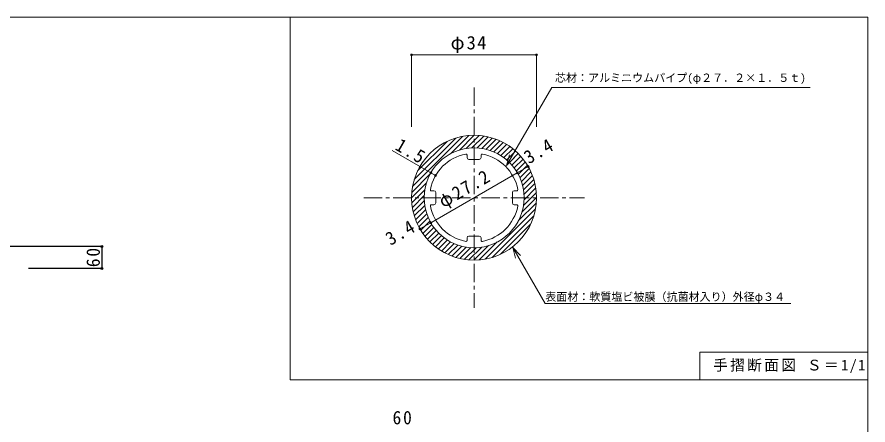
# Model space of a CAD drawing. Units: millimetres at full size, sheet at 1:10, with parts at other scales. Extents: x -2205 to 1685, y -1471 to 1259.
# Drawn here: x -630 to 1685, y 148 to 1259 of the extents above; entities that cross this region are included whole.
import ezdxf
from ezdxf.enums import TextEntityAlignment as Align

# ---------------------------------------------------------------- set-up
doc = ezdxf.new("R2010")
doc.units = ezdxf.units.MM
doc.header["$LTSCALE"] = 10
doc.header["$PDMODE"] = 32
doc.header["$PDSIZE"] = 5
doc.linetypes.add('CHAIN1', pattern=[8, 5, -1, 1, -1])
doc.layers.add('0-0_0', color=7, linetype='Continuous', lineweight=18)
doc.layers.add('2-3', color=4, linetype='Continuous', lineweight=18)
doc.layers.add('1-1', color=3, linetype='Continuous')
doc.layers.add('1-A', color=3, linetype='Continuous')
doc.styles.add('ＭＳ ゴシック', font='')
doc.styles.get('ＭＳ ゴシック').set_extended_font_data('MS Gothic')

msp = doc.modelspace()

# ---------------------------------------------------------------- linework, layer by layer
at = {"layer": '0-0_0'}
msp.add_lwpolyline([(-2205, -1471), (1685, -1471), (1685, 1259), (-2205, 1259)], close=True, dxfattribs=at)
at = {"layer": '1-1'}
msp.add_line((-502.17, 634.24), (-1538.34, 634.24), dxfattribs=at)
at = {"layer": '1-A', "color": 7}
for p, q in [((-399.3, 634.24), (-599.3, 634.24)), ((-399.3, 634.24), (-399.3, 574.22)), ((-399.3, 574.22), (-599.3, 574.22))]:
    msp.add_line(p, q, dxfattribs=at)
at = {"layer": '1-A'}
for p in [(-399.3, 634.24), (-399.3, 574.22)]:
    msp.add_point(p, dxfattribs=at)
at = {"layer": '2-3', "color": 7}
for p, q in [((443.26, 1155.78), (783.26, 1155.78)), ((443.26, 1155.78), (443.26, 959.62)), ((783.26, 1155.78), (783.26, 959.62)), ((508.47, 827.38), (390.23, 895.65)), ((495.48, 834.88), (508.47, 827.38)), ((495.48, 698.88), (730.94, 834.82)), ((730.94, 834.82), (760.48, 851.88)), ((495.48, 698.88), (466.04, 681.88)), ((1227.61, 346.75), (1685, 346.75)), ((1227.61, 346.75), (1227.61, 270.95))]:
    msp.add_line(p, q, dxfattribs=at)
at = {"layer": '2-3', "color": 1, "linetype": 'CHAIN1'}
for p, q in [((613.26, 1066.88), (613.26, 466.88)), ((313.26, 766.88), (913.26, 766.88))]:
    msp.add_line(p, q, dxfattribs=at)
at = {"layer": '2-3', "color": 3}
for p, q in [((701.83, 854.86), (824.49, 1067.33)), ((824.49, 1067.33), (1528.15, 1067.33)), ((594.26, 876.16), (594.26, 882.81)), ((632.26, 876.16), (632.26, 882.81)), ((701.83, 854.86), (709.59, 883.84)), ((627.26, 871.16), (599.26, 871.16)), ((701.83, 854.86), (723.04, 876.08)), ((503.98, 785.88), (497.33, 785.88)), ((508.98, 780.88), (508.98, 752.88)), ((717.54, 752.88), (717.54, 780.88)), ((722.54, 785.88), (729.19, 785.88)), ((503.98, 747.88), (497.33, 747.88)), ((722.54, 747.88), (729.19, 747.88)), ((594.26, 657.6), (594.26, 650.95)), ((599.26, 662.6), (627.26, 662.6)), ((632.26, 657.6), (632.26, 650.95)), ((718.32, 631.15), (806.38, 478.62)), ((718.32, 631.15), (739.53, 609.93)), ((718.32, 631.15), (726.08, 602.17)), ((806.38, 478.62), (1475.37, 478.62))]:
    msp.add_line(p, q, dxfattribs=at)
at = {"layer": '2-3'}
for p, q in [((446.12, 797.92), (582.22, 934.02)), ((450.71, 816.66), (563.48, 929.43)), ((549.17, 886.83), (598.58, 936.25)), ((573.38, 896.9), (613.36, 936.88)), ((591.8, 901.18), (626.95, 936.33)), ((607.52, 902.76), (639.59, 934.83)), ((621.53, 902.63), (651.44, 932.54)), ((634.29, 901.24), (662.61, 929.56)), ((459.68, 839.77), (540.37, 920.46)), ((646.06, 898.87), (673.17, 925.98)), ((656.99, 895.66), (683.17, 921.84)), ((667.2, 891.73), (692.67, 917.19)), ((676.76, 887.15), (701.69, 912.07)), ((685.72, 881.97), (710.25, 906.5)), ((694.13, 876.23), (718.38, 900.48)), ((701.99, 869.95), (726.09, 894.04)), ((709.33, 863.14), (733.37, 887.19)), ((716.15, 855.82), (740.24, 879.91)), ((722.44, 847.97), (746.69, 872.22)), ((728.2, 839.58), (752.71, 864.1)), ((733.39, 830.64), (758.3, 855.55)), ((737.99, 821.09), (763.44, 846.54)), ((741.94, 810.9), (768.1, 837.06)), ((443.9, 781.56), (493.31, 830.97)), ((745.17, 799.99), (772.25, 827.07)), ((747.57, 788.25), (775.85, 816.53)), ((443.26, 766.78), (483.24, 806.76)), ((443.81, 753.19), (478.96, 788.34)), ((748.99, 775.52), (778.84, 805.38)), ((749.16, 761.55), (781.16, 793.55)), ((445.31, 740.55), (477.38, 772.62)), ((743.45, 727.56), (783.26, 767.37)), ((747.63, 745.88), (782.68, 780.93)), ((447.6, 728.7), (477.51, 758.61)), ((450.58, 717.53), (478.9, 745.85)), ((733.65, 703.62), (782.66, 752.63)), ((454.16, 706.98), (481.27, 734.08)), ((458.3, 696.97), (484.48, 723.15)), ((643.83, 599.65), (780.49, 736.32)), ((462.95, 687.47), (488.41, 712.94)), ((468.07, 678.45), (493, 703.38)), ((662.48, 604.16), (775.98, 717.66)), ((685.41, 612.95), (767.19, 694.73)), ((473.65, 669.89), (498.17, 694.42)), ((479.66, 661.76), (503.91, 686.01)), ((486.1, 654.05), (510.19, 678.15)), ((492.95, 646.77), (517, 670.81)), ((500.23, 639.9), (524.32, 663.99)), ((507.92, 633.45), (532.17, 657.7)), ((516.04, 627.43), (540.56, 651.95)), ((728.53, 641.93), (738.21, 651.61)), ((524.59, 621.84), (549.5, 646.75)), ((533.6, 616.7), (559.05, 642.15)), ((543.08, 612.04), (569.24, 638.2)), ((553.07, 607.89), (580.15, 634.97)), ((563.61, 604.29), (591.89, 632.57)), ((574.76, 601.3), (604.62, 631.16)), ((586.59, 598.99), (618.59, 630.98)), ((599.21, 597.46), (634.26, 632.51)), ((612.77, 596.88), (652.58, 636.69)), ((627.51, 597.48), (676.52, 646.49))]:
    msp.add_line(p, q, dxfattribs=at)
at = {"layer": '2-3', "color": 7}
msp.add_lwpolyline([(113.12, 1259), (113.12, 270.95), (1685, 270.95)], dxfattribs=at)
at = {"layer": '2-3'}
msp.add_circle((613.26, 766.88), 170, dxfattribs=at)
at = {"layer": '2-3', "color": 3}
msp.add_circle((613.26, 766.88), 136, dxfattribs=at)
for centre, radius, start, end in [((613.26, 766.88), 121, 100.74514, 169.25486), ((591.26, 882.81), 3, 0, 100.74514), ((635.26, 882.81), 3, 79.25486, 180), ((613.26, 766.88), 121, 10.74514, 79.25486), ((599.26, 876.16), 5, 180, 270), ((627.26, 876.16), 5, 270, 0), ((497.33, 788.88), 3, 169.25486, 270), ((729.19, 788.88), 3, 270, 10.74514), ((503.98, 780.88), 5, 0, 90), ((722.54, 780.88), 5, 90, 180), ((497.33, 744.88), 3, 90, 190.74514), ((613.26, 766.88), 121, 190.74514, 259.25486), ((503.98, 752.88), 5, 270, 0), ((613.26, 766.88), 121, 280.74514, 349.25486), ((722.54, 752.88), 5, 180, 270), ((729.19, 744.88), 3, 349.25486, 90), ((591.26, 650.95), 3, 259.25486, 0), ((599.26, 657.6), 5, 90, 180), ((627.26, 657.6), 5, 0, 90), ((635.26, 650.95), 3, 180, 280.74514)]:
    msp.add_arc(centre, radius, start, end, dxfattribs=at)
for p in [(443.26, 1155.78), (783.26, 1155.78), (495.48, 834.88), (730.94, 834.82), (760.48, 851.88), (508.47, 827.38), (495.48, 698.88), (466.04, 681.88)]:
    msp.add_point(p, dxfattribs=at)

# ---------------------------------------------------------------- texts
at = {"layer": '1-A', "insert": (-404.3, 577.91), "char_height": 36.66, "attachment_point": 7, "rotation": 90, "style": 'ＭＳ ゴシック'}
msp.add_mtext('\\T1.21;\\W0.95;60', dxfattribs=at)
at = {"layer": '1-A', "insert": (391.47, 149.43), "char_height": 36.66, "attachment_point": 7, "style": 'ＭＳ ゴシック'}
msp.add_mtext('\\T1.21;\\W0.95;60', dxfattribs=at)
at = {"layer": '2-3', "color": 7, "style": 'ＭＳ ゴシック'}
for s, p in [('芯材：アルミニウムパイプ(φ２７．２×１．５ｔ)', (833.37, 1075.79)), ('表面材：軟質塩ビ被膜（抗菌材入り）外径φ３４', (806.91, 479.5))]:
    msp.add_text(s, height=21.99, dxfattribs=at).set_placement(p, align=Align.BOTTOM_LEFT)
at = {"layer": '2-3', "color": 3, "insert": (549.45, 1160.78), "char_height": 36.66, "attachment_point": 7, "style": 'ＭＳ ゴシック'}
msp.add_mtext('\\T1.15;φ34', dxfattribs=at)
at = {"layer": '2-3', "color": 3, "char_height": 36.66, "attachment_point": 7, "style": 'ＭＳ ゴシック'}
for s, insert, rotation in [('\\T1.21;\\W0.95;3.4', (762.56, 857.21), 30), ('\\T1.21;\\W0.95;1.5', (395.59, 898.76), 330), ('\\T1.18;\\W0.95;φ27.2', (534.76, 729.44), 30), ('\\T1.21;\\W0.95;3.4', (386.13, 635.2), 30)]:
    msp.add_mtext(s, dxfattribs=dict(at, insert=insert, rotation=rotation))
at = {"layer": '2-3', "color": 7, "insert": (1263.66, 289.46), "char_height": 29.33, "attachment_point": 7, "style": 'ＭＳ ゴシック'}
msp.add_mtext('\\T1.16;手摺断面図\\~Ｓ＝1/1', dxfattribs=at)

doc.saveas('drawing.dxf')
